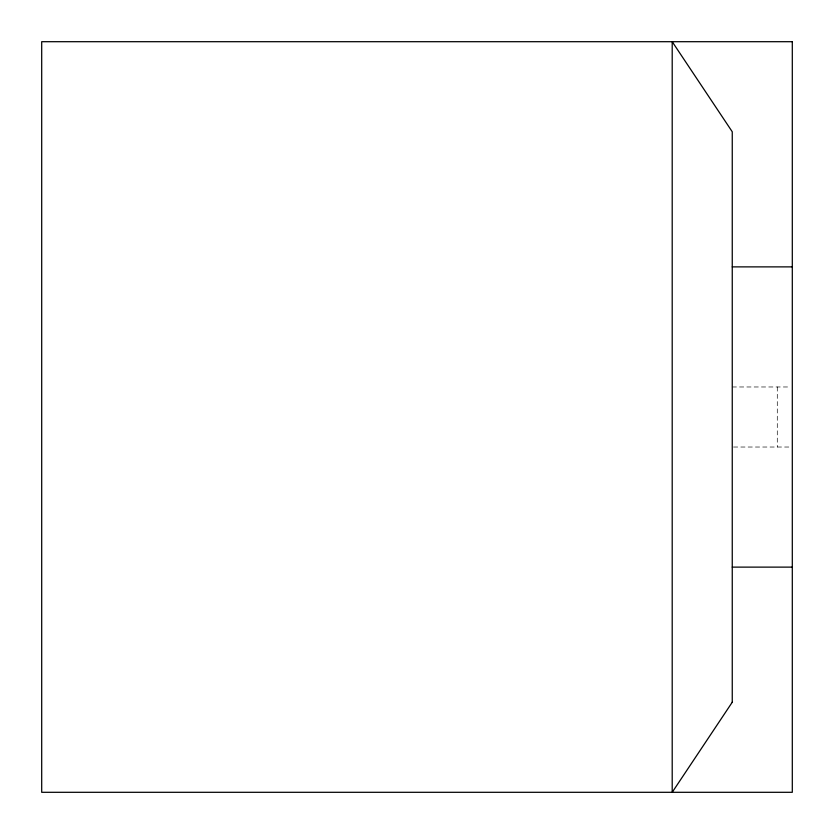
<?xml version="1.0" encoding="UTF-8"?>
<svg xmlns="http://www.w3.org/2000/svg" width="834" height="834" viewBox="0 0 834 834"><rect width="100%" height="100%" fill="white"/><g stroke="black" fill="none" stroke-linecap="round" stroke-linejoin="round"><path stroke-width="0.63" stroke-dasharray="4.17 3.13" d="M732.252 386.976L789.746 386.976M733.534 447.024L789.746 447.024M777.288 386.976L777.288 447.024"/><path stroke-width="1.25" d="M732.252 266.88L792.3 266.88M732.252 567.12L792.3 567.12M732.252 702.228L672.204 792.3L672.204 41.7L732.252 131.772L732.252 702.228M792.3 41.7L41.7 41.7L41.7 792.3L792.3 792.3L792.3 41.7"/></g></svg>
